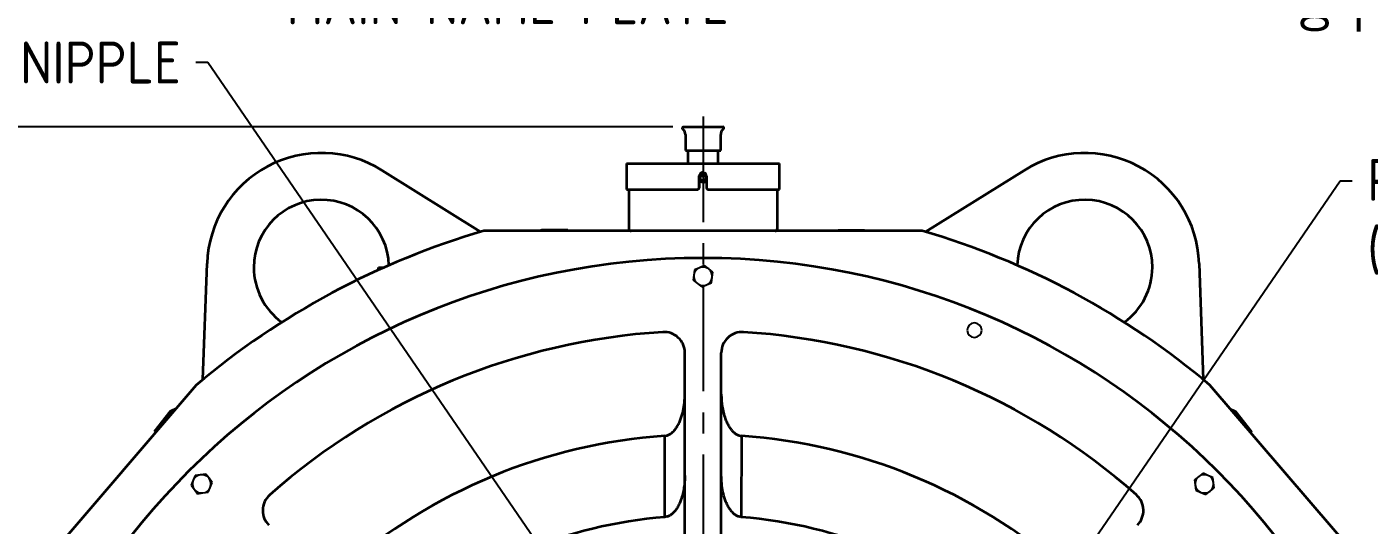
# Model space of a CAD drawing. Header units: millimetres. Extents: x -13 to 15102, y -1400 to 6249.
# Drawn here: x 987 to 2277, y 2969 to 3448 of the extents above; entities that cross this region are included whole.
import ezdxf
from ezdxf import colors
from ezdxf.entities.mleader import LeaderData, LeaderLine
from ezdxf.math import Vec2, Vec3

# ---------------------------------------------------------------- set-up
doc = ezdxf.new("R2010")
doc.units = ezdxf.units.MM
doc.header["$LTSCALE"] = 2
doc.linetypes.add('CENTER', pattern=[10.16, 6.35, -1.27, 1.27, -1.27])
doc.linetypes.add('CENTER8', pattern=[6.35, 3.96875, -0.79375, 0.79375, -0.79375])
doc.layers.add('1轮廓实线层', color=7, linetype='Continuous')
doc.layers.add('3中心线层', color=1, linetype='CENTER8')
doc.styles.get("Standard").update_dxf_attribs({"font": 'isocp.shx', "height": 34, "bigfont": 'whgtxt.shx'})
doc.dimstyles.new('ISO-25', dxfattribs={"dimtxt": 34, "dimasz": 35, "dimexe": 10, "dimexo": 10, "dimgap": 10, "dimtad": 1, "dimdec": 4, "dimtxsty": 'Standard', "dimcen": 2.5, "dimclrd": 3, "dimclre": 3, "dimclrt": 2, "dimadec": 1, "dimazin": 2, "dimtfac": 1, "dimtdec": 4, "dimtmove": 0, "dimatfit": 3, "dimfxl": 1, "dimarcsym": 0})

# ---------------------------------------------------------------- blocks, each defined once
blk = doc.blocks.new('*D4360')
at = {"color": 3, "lineweight": -2}
for p, q in [((1607.8, 3351.8), (524.6, 3351.8)), ((534.6, 3316.8), (534.6, 1761.8)), ((976.8, 1726.8), (524.6, 1726.8))]:
    blk.add_line(p, q, dxfattribs=at)
at = {"color": 3}
for points in [[(540.5, 3316.8), (528.8, 3316.8), (534.6, 3351.8)], [(528.8, 1761.8), (540.5, 1761.8), (534.6, 1726.8)]]:
    blk.add_solid(points, dxfattribs=at)
at = {"layer": 'Defpoints', "color": 0}
for p in [(1617.8, 3351.8), (534.6, 1726.8), (986.8, 1726.8)]:
    blk.add_point(p, dxfattribs=at)
at = {"color": 2, "insert": (507.6, 2539.3), "char_height": 34, "attachment_point": 5, "rotation": 90}
blk.add_mtext('1625', dxfattribs=at)

msp = doc.modelspace()

# ---------------------------------------------------------------- linework, layer by layer
at = {"color": 7, "lineweight": 35, "ltscale": 0.2}
for p, q in [((1617.10051, 3350.07348), (1617.75736, 3349.41664)), ((1617.80761, 3351.78062), (1655.80761, 3351.78062)), ((1619.80761, 3344.4669), (1619.80761, 3328.98063)), ((1653.80761, 3328.98063), (1653.80761, 3344.4669)), ((1655.85786, 3349.41664), (1656.51472, 3350.07348)), ((1619.80761, 3328.98063), (1653.80761, 3328.98063)), ((1622.30761, 3328.98063), (1622.30761, 3316.78063)), ((1651.30761, 3316.78063), (1651.30761, 3328.98063)), ((1563.11538, 3316.78063), (1565.35198, 3316.78063)), ((1565.35198, 3316.78063), (1707.87867, 3316.78063)), ((1707.87867, 3316.78063), (1710.11527, 3316.78063)), ((1710.11527, 3291.7806), (1710.11527, 3316.78063)), ((1563.11538, 3313.83688), (1563.11538, 3291.7806)), ((1563.11624, 3314.54403), (1563.11709, 3313.84474)), ((1633.1126, 3293.28061), (1633.1126, 3304.78061)), ((1633.11443, 3304.78061), (1633.11443, 3293.28061)), ((1640.1126, 3304.78061), (1640.1126, 3293.28061)), ((1710.12717, 3293.28061), (1710.12717, 3304.07352)), ((1563.11538, 3291.7806), (1565.34926, 3291.7806)), ((1565.30761, 3291.7806), (1565.30761, 3254.01724)), ((1565.34926, 3291.7806), (1631.6126, 3291.7806)), ((1631.6126, 3291.7806), (1631.61443, 3291.7806)), ((1633.11443, 3293.28061), (1633.1126, 3293.28061)), ((1641.6126, 3291.7806), (1707.87595, 3291.7806)), ((1707.87595, 3291.7806), (1710.11527, 3291.7806)), ((1708.30761, 3254.01724), (1708.30761, 3291.7806)), ((1710.11527, 3291.7806), (1710.12534, 3291.7806)), ((1567.54421, 3251.90539), (1567.54421, 3251.78063))]:
    msp.add_line(p, q, dxfattribs=at)
at = {"color": 7, "ltscale": 0.2}
for p, q in [((1633.11443, 3304.78061), (1633.1126, 3304.78061)), ((1638.68111, 3304.28058), (1634.93411, 3304.28058))]:
    msp.add_line(p, q, dxfattribs=at)
at = {"color": 7, "ltscale": 0.2, "flags": 128}
msp.add_lwpolyline([(1633.13139, 3305.12476), (1633.50433, 3305.62628), (1634.43986, 3306.44167)], dxfattribs=at)
at = {"color": 7, "ltscale": 0.2}
for radius in [3, 2.5, 2.4]:
    msp.add_circle((1636.80761, 3302.78061), radius, dxfattribs=at)
at = {"color": 7, "lineweight": 35, "ltscale": 0.2}
for centre, radius, start, end in [((1617.80761, 3350.78061), 1, 90, 225), ((1612.80761, 3344.4669), 7, 0, 45), ((1660.80761, 3344.4669), 7, 135, 180), ((1655.80761, 3350.78061), 1, 315, 90), ((2022.89847, 3315.10175), 459.78616, 179.79078755, 180.06950023), ((1631.61256, 3293.28064), 1.50004, 270.00166482, 359.99877985), ((1631.61439, 3293.28064), 1.50004, 270.00166469, 359.99877109), ((1641.61264, 3293.28064), 1.50004, 180.00122385, 269.99832258), ((1404.22044, 3292.90286), 305.90696, 359.7898009, 0.07075045), ((1567.54421, 3254.01721), 2.2366, 180, 270), ((1706.07101, 3254.01721), 2.2366, 270, 0)]:
    msp.add_arc(centre, radius, start, end, dxfattribs=at)
at = {"color": 7, "ltscale": 0.2}
for centre, radius, start, end in [((1636.6126, 3304.78062), 3.5, 359.9997955, 180.0002045), ((1636.61438, 3304.78064), 3.49995, 89.99923019, 180.00056446), ((1636.80761, 3302.78061), 4.375, 43.99828998, 147.08685605), ((1636.80761, 3302.78061), 4.36, 43.78570643, 122.89240758), ((1636.80761, 3302.78061), 4.36, 212.10671439, 319.29035171), ((1636.80761, 3302.78061), 4.375, 212.41843942, 270), ((1636.80761, 3302.78061), 4.375, 270, 319.06256943)]:
    msp.add_arc(centre, radius, start, end, dxfattribs=at)
at = {"layer": '1轮廓实线层', "lineweight": 35}
for p, q in [((1328.21923, 3310.06593), (1422.96335, 3250.86322)), ((1850.65187, 3250.86322), (1945.396, 3310.06593)), ((1847.52069, 3251.78063), (1426.09454, 3251.78063)), ((1156.09612, 3108.96741), (1159.9951, 3220.61956)), ((1324.87341, 3214.32847), (1324.9281, 3216.78061)), ((1324.9281, 3216.78061), (1330.33576, 3216.78061)), ((2113.62012, 3220.61956), (2117.5191, 3108.96741)), ((1619.30761, 2955.85251), (1619.30761, 3134.62496)), ((1654.30761, 2955.85251), (1654.30761, 3134.62496)), ((1149.56459, 3103.51211), (992.94101, 2921.06578)), ((2280.67421, 2921.06578), (2124.05064, 3103.51211)), ((1600.12029, 2976.72332), (1600.00286, 3054.87788)), ((1673.61237, 3054.87788), (1673.49493, 2976.72332))]:
    msp.add_line(p, q, dxfattribs=at)
at = {"layer": '1轮廓实线层'}
for p, q in [((1481.80761, 3252.98059), (1479.35004, 3251.78063)), ((1506.80762, 3252.98059), (1481.80761, 3252.98059)), ((1506.80762, 3251.78063), (1506.80762, 3252.98059)), ((1766.80761, 3251.78063), (1766.80761, 3252.98059)), ((1766.80761, 3252.98059), (1791.80761, 3252.98059)), ((1791.80761, 3252.98059), (1794.26519, 3251.78063)), ((1628.69214, 3214.51951), (1628.0195, 3209.44566)), ((1633.42252, 3216.47388), (1628.69214, 3214.51951)), ((1638.15289, 3218.42826), (1633.42252, 3216.47388)), ((1642.21063, 3215.30879), (1638.15289, 3218.42826)), ((1646.26836, 3212.18938), (1642.21063, 3215.30879)), ((1628.0195, 3209.44566), (1627.34686, 3204.37181)), ((1627.34686, 3204.37181), (1631.4046, 3201.25241)), ((1631.4046, 3201.25241), (1635.46233, 3198.133)), ((1635.46233, 3198.133), (1640.19271, 3200.08737)), ((1640.19271, 3200.08737), (1644.92308, 3202.04175)), ((1644.92308, 3202.04175), (1645.59572, 3207.11554)), ((1645.59572, 3207.11554), (1646.26836, 3212.18938)), ((1124.64063, 3078.5808), (1109.24911, 3058.88051)), ((1110.19467, 3058.14177), (1125.41585, 3077.62391)), ((1130.70326, 3081.54113), (1124.64063, 3078.5808)), ((1125.41585, 3077.62391), (1128.72951, 3079.24194)), ((2142.91196, 3081.54113), (2148.97459, 3078.5808)), ((2148.19937, 3077.62391), (2144.88571, 3079.24194)), ((2163.42055, 3058.14177), (2148.19937, 3077.62391)), ((2148.97459, 3078.5808), (2164.36612, 3058.88051)), ((1109.24911, 3058.88051), (1110.19467, 3058.14177)), ((2164.36612, 3058.88051), (2163.42055, 3058.14177)), ((1146.72723, 3012.07376), (1144.7643, 3007.34693)), ((1144.7643, 3007.34693), (1147.8764, 3003.28356)), ((1148.69013, 3016.80059), (1146.72723, 3012.07376)), ((1153.76516, 3017.46408), (1148.69013, 3016.80059)), ((1158.84017, 3018.12757), (1153.76516, 3017.46408)), ((1161.95228, 3014.0642), (1158.84017, 3018.12757)), ((1165.06439, 3010.00083), (1161.95228, 3014.0642)), ((1163.10146, 3005.274), (1165.06439, 3010.00083)), ((2113.31057, 3015.71182), (2109.2472, 3012.59971)), ((2109.2472, 3012.59971), (2109.91069, 3007.5247)), ((2109.91069, 3007.5247), (2110.57418, 3002.44967)), ((2117.37393, 3018.82393), (2113.31057, 3015.71182)), ((2122.10076, 3016.861), (2117.37393, 3018.82393)), ((2126.82759, 3014.8981), (2122.10076, 3016.861)), ((2127.49108, 3009.82306), (2126.82759, 3014.8981)), ((2128.15457, 3004.74805), (2127.49108, 3009.82306)), ((1147.8764, 3003.28356), (1150.98851, 2999.2202)), ((1150.98851, 2999.2202), (1156.06352, 2999.88369)), ((1156.06352, 2999.88369), (1161.13856, 3000.54718)), ((1161.13856, 3000.54718), (1163.10146, 3005.274)), ((2110.57418, 3002.44967), (2115.301, 3000.48677)), ((2115.301, 3000.48677), (2120.02783, 2998.52384)), ((2120.02783, 2998.52384), (2124.0912, 3001.63594)), ((2124.0912, 3001.63594), (2128.15457, 3004.74805))]:
    msp.add_line(p, q, dxfattribs=at)
at = {"layer": '1轮廓实线层', "lineweight": 35}
for centre, radius, start, end in [((1269.9281, 3216.78061), 110, 58, 178), ((2003.68712, 3216.78061), 110, 2, 122), ((1269.9281, 3216.78061), 65, 1.7702548, 180), ((2003.68712, 3216.78061), 65, 0, 178.2297452), ((1636.80761, 2526.78061), 755, 106.20591046, 130.19229735), ((1636.80761, 2526.78061), 755, 49.80770265, 73.79408954), ((1636.80761, 2526.78061), 699, 0, 180), ((1269.9281, 3216.78061), 65, 180, 234.2297452), ((2003.68712, 3216.78061), 65, 305.7702548, 0), ((1636.80761, 2526.78061), 629, 93.53029858, 131.46970142), ((1599.30761, 3134.62496), 20, 0, 93.53029858), ((1674.30761, 3134.62496), 20, 86.46970142, 180), ((1636.80761, 2526.78061), 629, 48.53029858, 86.46970142), ((1636.80761, 2526.78061), 529.37822, 93.98667641, 131.01332359), ((1636.80761, 2526.78061), 529.37822, 48.98667641, 86.01332359), ((1233.51326, 2983.10797), 20, 131.46970142, 180), ((2040.10197, 2983.10797), 20, 315, 48.53029858), ((1233.51326, 2983.10797), 20, 180, 225), ((1636.80761, 2526.78061), 451.43594, 94.66145717, 130.33854283), ((1636.80761, 2526.78061), 451.43594, 49.66145717, 85.33854283)]:
    msp.add_arc(centre, radius, start, end, dxfattribs=at)
at = {"layer": '1轮廓实线层'}
for centre, radius, start, end in [((1636.80761, 3208.28061), 8.865, 112.44828085, 172.44828085), ((1636.80761, 3208.28061), 8.865, 52.44828085, 112.44828085), ((1636.80761, 3208.28061), 8.865, 352.44828085, 52.44828085), ((1636.80761, 3208.28061), 8.865, 172.44828085, 232.44828085), ((1636.80761, 3208.28061), 8.865, 232.44828085, 292.44828085), ((1636.80761, 3208.28061), 8.865, 292.44828085, 352.44828085), ((1897.60637, 3156.40451), 7, 0, 180), ((1897.60637, 3156.40451), 7, 180, 0), ((1154.91434, 3008.67388), 8.865, 157.44828085, 217.44828085), ((1154.91434, 3008.67388), 8.865, 97.44828085, 157.44828085), ((1154.91434, 3008.67388), 8.865, 37.44828085, 97.44828085), ((1154.91434, 3008.67388), 8.865, 337.44828085, 37.44828085), ((2118.70088, 3008.67388), 8.865, 127.44828085, 187.44828085), ((2118.70088, 3008.67388), 8.865, 187.44828085, 247.44828085), ((2118.70088, 3008.67388), 8.865, 67.44828085, 127.44828085), ((2118.70088, 3008.67388), 8.865, 7.44828085, 67.44828085), ((2118.70088, 3008.67388), 8.865, 307.44828085, 7.44828085), ((1154.91434, 3008.67388), 8.865, 217.44828085, 277.44828085), ((1154.91434, 3008.67388), 8.865, 277.44828085, 337.44828085), ((2118.70088, 3008.67388), 8.865, 247.44828085, 307.44828085)]:
    msp.add_arc(centre, radius, start, end, dxfattribs=at)
at = {"layer": '1轮廓实线层', "lineweight": 35}
for points, knots in [([(1600.00286, 3054.87788), (1600.49535, 3054.9335), (1601.49188, 3055.04603), (1602.9263, 3055.48316), (1604.30951, 3056.09312), (1605.71509, 3056.92639), (1607.15481, 3058.01892), (1608.60619, 3059.39844), (1610.35477, 3061.4205), (1612.23463, 3064.19673), (1614.06792, 3067.73467), (1616.06522, 3072.66941), (1617.82874, 3079.08523), (1619.08084, 3086.95413), (1619.232, 3092.26569), (1619.30761, 3094.92261)], [0, 0, 0, 0, 0.03106301768, 0.06285440022, 0.09366785208, 0.1258183321, 0.16520950153, 0.20688806366, 0.25130812514, 0.33283046346, 0.41670242494, 0.50106980127, 0.66666465747, 0.83326070096, 1, 1, 1, 1]), ([(1654.30761, 3094.92261), (1654.35011, 3092.93404), (1654.43492, 3088.96557), (1655.1298, 3083.04668), (1656.27473, 3077.19389), (1657.79235, 3072.07193), (1659.55174, 3067.72307), (1661.39069, 3064.18015), (1663.43544, 3061.16357), (1665.64054, 3058.70583), (1667.59144, 3057.10529), (1669.31216, 3056.09489), (1671.13725, 3055.26185), (1672.61719, 3055.03227), (1673.61237, 3054.87788)], [0, 0, 0, 0, 0.1248382843, 0.2491322691, 0.3736543505, 0.498953859, 0.5838990935, 0.6678915936, 0.7491704162, 0.8120019931, 0.8747130955, 0.9066007237, 0.9371940192, 1, 1, 1, 1]), ([(1619.30761, 3016.78369), (1619.26533, 3014.79898), (1619.18094, 3010.8382), (1618.48957, 3004.93064), (1617.35067, 2999.08862), (1615.84145, 2993.97538), (1614.09253, 2989.63257), (1612.26507, 2986.09274), (1610.23397, 2983.07577), (1608.04432, 2980.6134), (1606.10733, 2979.00416), (1604.39768, 2977.98198), (1602.58412, 2977.13427), (1601.11063, 2976.8885), (1600.12029, 2976.72332)], [0, 0, 0, 0, 0.1248454652, 0.2491470914, 0.3736730896, 0.4989756946, 0.5839154577, 0.6679043619, 0.7491953251, 0.8120281499, 0.874721075, 0.9066400723, 0.9372522669, 1, 1, 1, 1]), ([(1673.49493, 2976.72332), (1673.00443, 2976.78448), (1672.01141, 2976.90829), (1670.58482, 2977.3594), (1669.20993, 2977.98089), (1667.81386, 2978.82369), (1666.38416, 2979.92355), (1664.94326, 2981.308), (1663.20715, 2983.33322), (1661.34021, 2986.10925), (1659.51835, 2989.64391), (1657.53343, 2994.57057), (1655.77932, 3000.97484), (1654.53336, 3008.82879), (1654.38288, 3014.13149), (1654.30761, 3016.78369)], [0, 0, 0, 0, 0.0310428071, 0.0628460044, 0.0936540289, 0.1258100639, 0.1652060918, 0.2068864336, 0.2512944563, 0.3328073431, 0.416670051, 0.5010504922, 0.6665527672, 0.8332225182, 1, 1, 1, 1])]:
    msp.add_open_spline(points, degree=3, knots=knots, dxfattribs=at)
at = {"layer": '3中心线层', "linetype": 'CENTER', "ltscale": 8}
msp.add_line((1636.80761, 3361.85481), (1636.80761, 1691.70641), dxfattribs=at)

# ---------------------------------------------------------------- dimensions: what is measured, and where the dimension line sits
at = {"color": 0}
dim = msp.add_linear_dim(base=(534.61909, 1726.7806), p1=(1617.80761, 3351.78061), p2=(986.80764, 1726.7806), angle=90, dimstyle='ISO-25', dxfattribs=at)
dim.commit()
dim.dimension.update_dxf_attribs({"geometry": '*D4360', "text_midpoint": (507.61909, 2539.2806)})

# ---------------------------------------------------------------- leaders
at = {"color": 2, "ltscale": 10}
ml = msp.add_multileader_mtext('Standard', dxfattribs=at)
ml.set_content('MAIN NAME PLATE', color=2)
ml.set_leader_properties(color=3)
ml.build(insert=Vec2(0, 0))
ml.multileader.update_dxf_attribs({"dogleg_length": 11.52, "arrow_head_size": 36})
ctx = ml.context
ctx.base_point, ctx.char_height, ctx.arrow_head_size, ctx.landing_gap_size, ctx.plane_origin = Vec3(1199.79266, 3470.62304), 40.32, 36, 14.4, Vec3(1826.09663, 4027.53105)
ctx.text_align_type = 2
notes = []
notes.append((ctx, [(0, (1, 1, 0), (1687.32866, 3470.62304), (-1, 0), 11.52, [(0, [(1750.17312, 4014.07542)], 0, [])])]))
ctx.mtext.insert, ctx.mtext.alignment, ctx.mtext.flow_direction = Vec3(1661.40866, 3490.78304), 3, 5
ml = msp.add_multileader_mtext('Standard', dxfattribs=at)
ml.set_content('상부SHEAVE 보호COVER', color=2)
ml.set_leader_properties(color=3)
ml.build(insert=Vec2(0, 0))
ml.multileader.update_dxf_attribs({"dogleg_length": 11.52, "arrow_head_size": 36})
ctx = ml.context
ctx.base_point, ctx.char_height, ctx.arrow_head_size, ctx.landing_gap_size, ctx.plane_origin = Vec3(2127.838, 3463.15038), 40.32, 36, 14.4, Vec3(3265.66459, 2772.11641)
ctx.text_align_type = 2
notes.append((ctx, [(0, (1, 1, 0), (2745.574, 3463.15038), (-1, 0), 11.52, [(0, [(3350.86139, 2951.41483)], 0, [])])]))
ctx.mtext.insert, ctx.mtext.alignment, ctx.mtext.flow_direction = Vec3(2719.654, 3483.73038), 3, 5
ml = msp.add_multileader_mtext('Standard', dxfattribs=at)
ml.set_content('BEARING GREASE NIPPLE', color=2)
ml.set_leader_properties(color=3)
ml.build(insert=Vec2(0, 0))
ml.multileader.update_dxf_attribs({"dogleg_length": 11.52, "arrow_head_size": 36})
ctx = ml.context
ctx.base_point, ctx.char_height, ctx.arrow_head_size, ctx.landing_gap_size, ctx.plane_origin = Vec3(519.98997, 3413.68499), 40.32, 36, 14.4, Vec3(1504.48796, 2784.37221)
ctx.text_align_type = 2
notes.append((ctx, [(0, (1, 1, 0), (1160.74197, 3413.68499), (-1, 0), 11.52, [(0, [(1636.80761, 2719.19749)], 0, [])])]))
ctx.mtext.insert, ctx.mtext.alignment, ctx.mtext.flow_direction = Vec3(1134.82197, 3433.84499), 3, 5
ml = msp.add_multileader_mtext('Standard', dxfattribs=at)
ml.set_content('ROPE RETAINER\\P(2곳)', color=2)
ml.set_leader_properties(color=3)
ml.build(insert=Vec2(0, 0))
ml.multileader.update_dxf_attribs({"dogleg_length": 11.52, "arrow_head_size": 36})
ctx = ml.context
ctx.base_point, ctx.char_height, ctx.arrow_head_size, ctx.landing_gap_size, ctx.plane_origin = Vec3(2260.81474, 3300.04329), 40.32, 36, 14.4, Vec3(1465.00996, 2749.43048)
notes.append((ctx, [(0, (1, 1, 0), (2249.29474, 3300.04329), (1, 0), 11.52, [(0, [(1909.87164, 2805.25508)], 0, [])])]))
ctx.mtext.insert, ctx.mtext.flow_direction = Vec3(2275.21474, 3321.21129), 5
for ctx, leaders in notes:
    for number, flags, end, landing, length, lines in leaders:
        leader = LeaderData()
        leader.index, (leader.has_last_leader_line, leader.has_dogleg_vector, leader.attachment_direction) = number, flags
        leader.last_leader_point, leader.dogleg_vector, leader.dogleg_length = Vec3(end), Vec3(landing), length
        for number, points, colour, breaks in lines:
            line = LeaderLine()
            line.index, line.vertices, line.color, line.breaks = number, Vec3.list(points), colors.encode_raw_color(colour), breaks
            leader.lines.append(line)
        ctx.leaders.append(leader)

doc.saveas('drawing.dxf')
